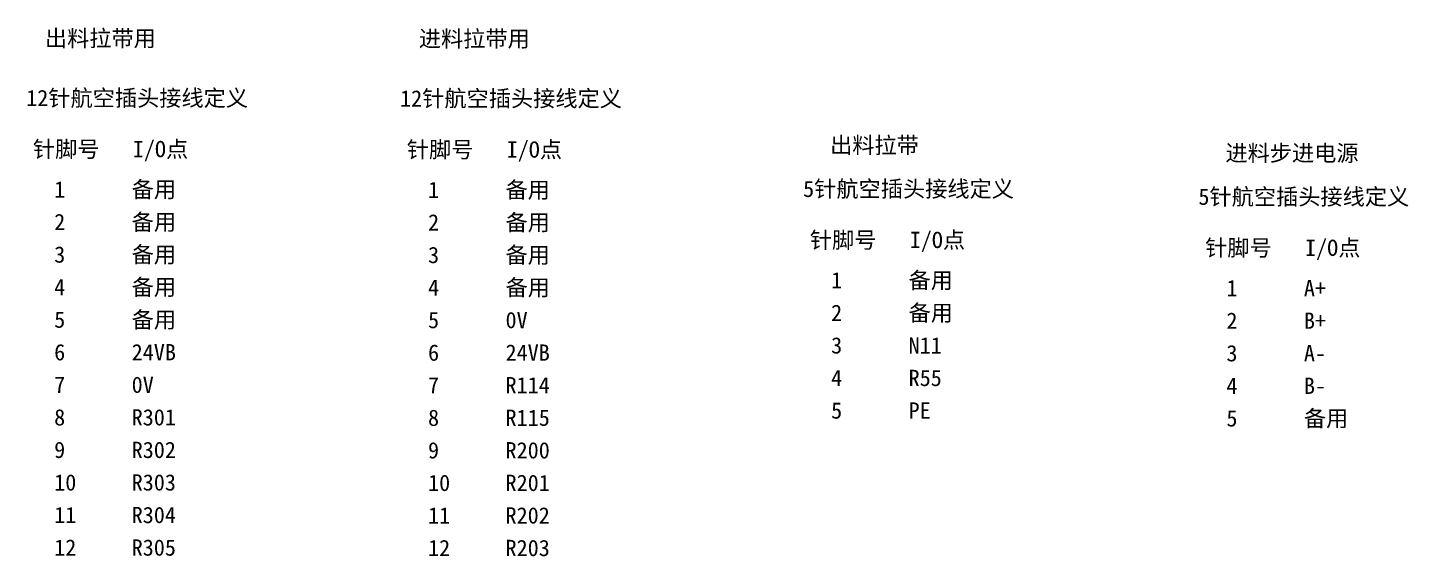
# Model space of a CAD drawing. Header units: millimetres. Extents: x 17734 to 28845, y 9358 to 11073.
# Drawn here: x 24825.7 to 25037.9, y 9994.5 to 10075.7 of the extents above; entities that cross this region are included whole.
import ezdxf

# ---------------------------------------------------------------- set-up
doc = ezdxf.new("R2010")
doc.units = ezdxf.units.MM
doc.styles.get("Standard").update_dxf_attribs({"font": ''})
doc.styles.get('Standard').set_extended_font_data('SimSun')

msp = doc.modelspace()

# ---------------------------------------------------------------- texts
at = {"char_height": 2.5, "attachment_point": 1}
for s, insert, width in [('出料拉带用', (24828.386, 10075.283), 79.86082), ('进料拉带用', (24885.828, 10075.218), 79.86082), ('12针航空插头接线定义', (24825.504, 10066.114), 79.86082), ('12针航空插头接线定义', (24882.946, 10066.049), 79.86082), ('针脚号   I/O点', (24826.549, 10058.265), 36.81791), ('针脚号   I/O点', (24883.992, 10058.2), 36.81791), ('出料拉带', (24949.019, 10058.862), 79.86082), ('进料步进电源', (25009.753, 10057.656), 79.86082), ('1      备用', (24829.805, 10052.074), 36.81791), ('1      备用', (24887.247, 10052.009), 36.81791), ('5针航空插头接线定义', (24944.872, 10052.162), 79.86082), ('5针航空插头接线定义', (25005.605, 10050.956), 79.86082), ('2      备用', (24829.805, 10047.074), 36.81791), ('2      备用', (24887.247, 10047.009), 36.81791), ('针脚号   I/O点', (24945.918, 10044.313), 36.81791), ('针脚号   I/O点', (25006.651, 10043.107), 36.81791), ('3      备用', (24829.805, 10042.074), 36.81791), ('3      备用', (24887.247, 10042.009), 36.81791), ('4      备用', (24829.805, 10037.074), 36.81791), ('4      备用', (24887.247, 10037.009), 36.81791), ('1      备用', (24949.173, 10038.122), 36.81791), ('1      A+', (25009.906, 10036.916), 36.81791), ('5      备用', (24829.805, 10032.074), 36.81791), ('2      备用', (24949.173, 10033.122), 36.81791), ('5      0V', (24887.247, 10032.009), 36.81791), ('2      B+', (25009.906, 10031.916), 36.81791), ('3      N11', (24949.173, 10028.122), 36.81791), ('6      24VB', (24829.805, 10027.074), 36.81791), ('6      24VB', (24887.247, 10027.009), 36.81791), ('3      A-', (25009.906, 10026.916), 36.81791), ('7      0V', (24829.805, 10022.074), 36.81791), ('7      R114', (24887.247, 10022.009), 36.81791), ('4      R55', (24949.173, 10023.122), 36.81791), ('4      B-', (25009.906, 10021.916), 36.81791), ('5      PE', (24949.173, 10018.122), 36.81791), ('8      R301', (24829.805, 10017.074), 36.81791), ('8      R115', (24887.247, 10017.009), 36.81791), ('5      备用', (25009.906, 10016.916), 36.81791), ('9      R302', (24829.805, 10012.074), 36.81791), ('9      R200', (24887.247, 10012.009), 36.81791), ('10     R303', (24829.805, 10007.074), 36.81791), ('10     R201', (24887.247, 10007.009), 36.81791), ('11     R304', (24829.805, 10002.074), 36.81791), ('11     R202', (24887.247, 10002.009), 36.81791), ('12     R305', (24829.805, 9997.074), 36.81791), ('12     R203', (24887.247, 9997.009), 36.81791)]:
    msp.add_mtext(s, dxfattribs=dict(at, insert=insert, width=width))

doc.saveas('drawing.dxf')
